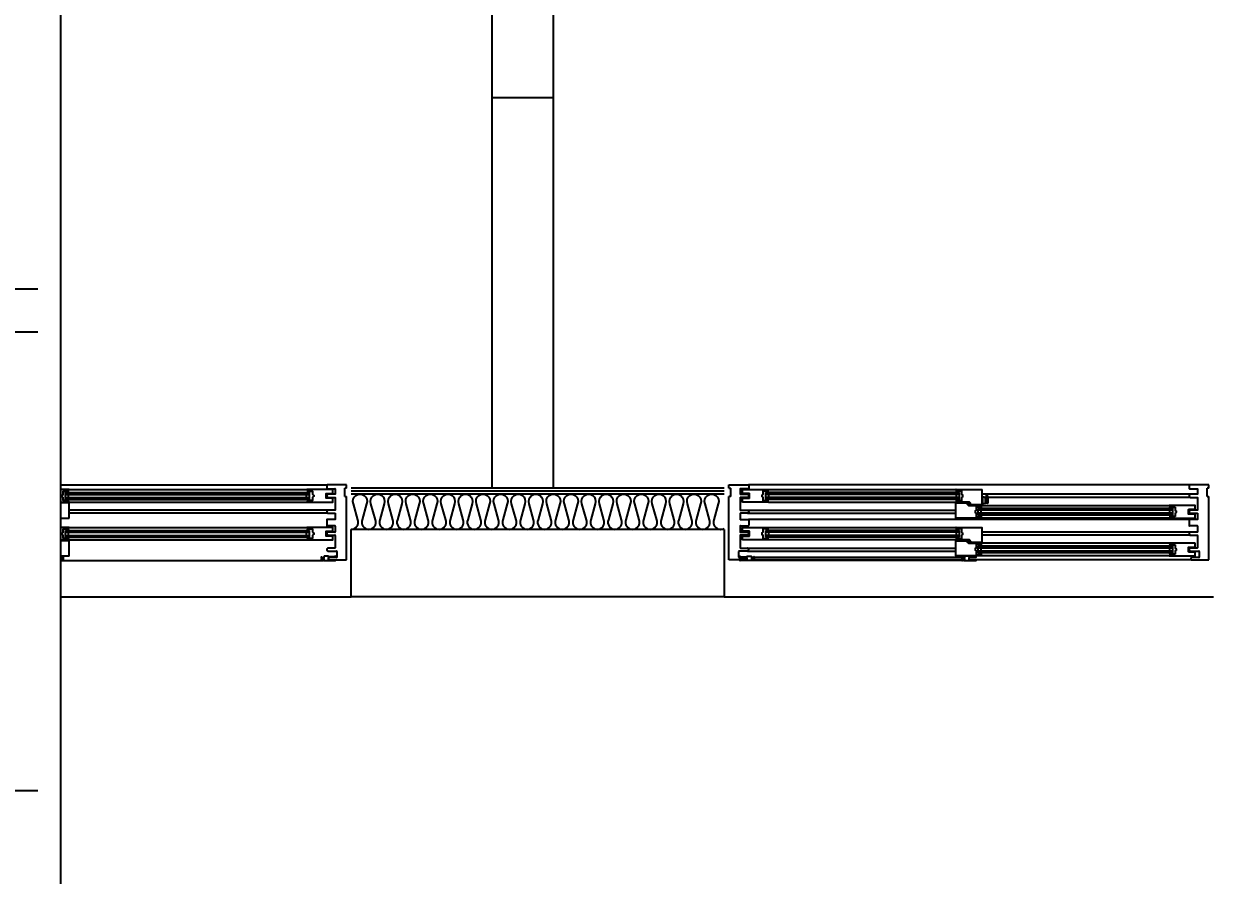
# Model space of a CAD drawing. Header units: millimetres. Extents: x -33000 to 294000, y 0 to 42408.
# Drawn here: x 173485 to 177369, y 9539 to 12322 of the extents above; entities that cross this region are included whole.
import ezdxf

# ---------------------------------------------------------------- set-up
doc = ezdxf.new("R2010")
doc.units = ezdxf.units.MM
doc.header["$LTSCALE"] = 50
doc.layers.add('arch', color=8, linetype='Continuous')
doc.layers.add('DIM', color=7, linetype='Continuous')
doc.styles.add('ANU-TEXT 0', font='malgun.ttf', dxfattribs={"width": 0.8})
doc.dimstyles.new('UDIM-외부', dxfattribs={"dimscale": 50, "dimtxt": 3, "dimasz": 1.33, "dimexe": 1.5, "dimexo": 1.5, "dimgap": 1, "dimtad": 1, "dimdec": 0, "dimzin": 0, "dimdsep": 46, "dimlunit": 6, "dimtxsty": 'ANU-TEXT 0', "dimblk": 'DOT', "dimcen": 0.09, "dimdle": 1.5, "dimclrd": 256, "dimclre": 256, "dimclrt": 3, "dimadec": 0, "dimazin": 0, "dimtfac": 1, "dimtdec": 0, "dimtix": 1, "dimtmove": 2, "dimatfit": 3, "dimfxl": 1.5, "dimtolj": 1, "dimtzin": 0, "dimlwd": -1, "dimarcsym": 0})

# ---------------------------------------------------------------- blocks, each defined once
blk = doc.blocks.new('_Dot')
at = {"color": 0, "linetype": 'ByBlock', "lineweight": -2}
blk.add_line((-0.5, 0), (-1, 0), dxfattribs=at)
at = {"color": 0, "linetype": 'ByBlock', "const_width": 0.5}
blk.add_lwpolyline([(-0.25, 0, 1), (0.25, 0, 1)], format="xyb", close=True, dxfattribs=at)
blk = doc.blocks.new('*D71')
at = {"lineweight": -2, "transparency": 16777216}
for p, q in [((-4675, 1500), (-5875, 1500)), ((-4675, 0), (-5875, 0))]:
    blk.add_line(p, q, dxfattribs=at)
at = {"transparency": 16777216}
blk.add_line((-5800, 66.5), (-5800, 1433.5), dxfattribs=at)
at = {"layer": 'Defpoints', "color": 0, "transparency": 16777216}
for p in [(-5800, 1500), (-4600, 1500), (-4600, 0)]:
    blk.add_point(p, dxfattribs=at)
at = {"transparency": 16777216, "xscale": 66.5, "yscale": 66.5, "zscale": 66.5}
for p, rotation in [((-5800, 1500), 90), ((-5800, 0), 270)]:
    blk.add_blockref('_Dot', p, dxfattribs=dict(at, rotation=rotation))
at = {"transparency": 16777216, "insert": (-5940.5, 750), "char_height": 150, "attachment_point": 5, "rotation": 90, "style": 'ANU-TEXT 0'}
blk.add_mtext('\\A1;1,500', dxfattribs=at)
blk = doc.blocks.new('*D72')
at = {"transparency": 16777216}
for p, q in [((-5400, 1706.5), (-5400, 1773)), ((-5400, 1500), (-5400, 1640)), ((-5400, 1433.5), (-5400, 1367))]:
    blk.add_line(p, q, dxfattribs=at)
at = {"lineweight": -2, "transparency": 16777216}
for p, q in [((-4675, 1640), (-5475, 1640)), ((-4675, 1500), (-5475, 1500))]:
    blk.add_line(p, q, dxfattribs=at)
at = {"layer": 'Defpoints', "color": 0, "transparency": 16777216}
for p in [(-5400, 1640), (-4600, 1640), (-4600, 1500)]:
    blk.add_point(p, dxfattribs=at)
at = {"transparency": 16777216, "xscale": 66.5, "yscale": 66.5, "zscale": 66.5}
for p, rotation in [((-5400, 1640), 270), ((-5400, 1500), 90)]:
    blk.add_blockref('_Dot', p, dxfattribs=dict(at, rotation=rotation))
at = {"transparency": 16777216, "insert": (-5527.9, 1570), "char_height": 150, "attachment_point": 5, "rotation": 90, "style": 'ANU-TEXT 0'}
blk.add_mtext('\\A1;140', dxfattribs=at)
blk = doc.blocks.new('*D73')
at = {"lineweight": -2, "transparency": 16777216}
for p, q in [((-4675, 4040), (-5475, 4040)), ((-4675, 1640), (-5475, 1640))]:
    blk.add_line(p, q, dxfattribs=at)
at = {"transparency": 16777216}
blk.add_line((-5400, 1706.5), (-5400, 3973.5), dxfattribs=at)
at = {"layer": 'Defpoints', "color": 0, "transparency": 16777216}
for p in [(-5400, 4040), (-4600, 4040), (-4600, 1640)]:
    blk.add_point(p, dxfattribs=at)
at = {"transparency": 16777216, "xscale": 66.5, "yscale": 66.5, "zscale": 66.5}
for p, rotation in [((-5400, 4040), 90), ((-5400, 1640), 270)]:
    blk.add_blockref('_Dot', p, dxfattribs=dict(at, rotation=rotation))
at = {"transparency": 16777216, "insert": (-5540.1, 2840), "char_height": 150, "attachment_point": 5, "rotation": 90, "style": 'ANU-TEXT 0'}
blk.add_mtext('\\A1;2,400', dxfattribs=at)
blk = doc.blocks.new('*D80')
at = {"lineweight": -2, "transparency": 16777216}
for p, q in [((-4675, 4120), (-5875, 4120)), ((-4675, 1500), (-5875, 1500))]:
    blk.add_line(p, q, dxfattribs=at)
at = {"transparency": 16777216}
blk.add_line((-5800, 4053.5), (-5800, 1566.5), dxfattribs=at)
at = {"layer": 'Defpoints', "color": 0, "transparency": 16777216}
for p in [(-4600, 4120), (-5800, 1500), (-4600, 1500)]:
    blk.add_point(p, dxfattribs=at)
at = {"transparency": 16777216, "xscale": 66.5, "yscale": 66.5, "zscale": 66.5}
for p, rotation in [((-5800, 4120), 90), ((-5800, 1500), 270)]:
    blk.add_blockref('_Dot', p, dxfattribs=dict(at, rotation=rotation))
at = {"transparency": 16777216, "insert": (-5940.1, 2810), "char_height": 150, "attachment_point": 5, "rotation": 90, "style": 'ANU-TEXT 0'}
blk.add_mtext('\\A1;2,620', dxfattribs=at)
blk = doc.blocks.new('*D81')
at = {"lineweight": -2, "transparency": 16777216}
for p, q in [((-4675, 7565), (-6275, 7565)), ((-4675, 0), (-6275, 0))]:
    blk.add_line(p, q, dxfattribs=at)
at = {"transparency": 16777216}
blk.add_line((-6200, 7498.5), (-6200, 66.5), dxfattribs=at)
at = {"layer": 'Defpoints', "color": 0, "transparency": 16777216}
for p in [(-4600, 7565), (-6200, 0), (-4600, 0)]:
    blk.add_point(p, dxfattribs=at)
at = {"transparency": 16777216, "xscale": 66.5, "yscale": 66.5, "zscale": 66.5}
for p, rotation in [((-6200, 7565), 90), ((-6200, 0), 270)]:
    blk.add_blockref('_Dot', p, dxfattribs=dict(at, rotation=rotation))
at = {"transparency": 16777216, "insert": (-6340.1, 3782.5), "char_height": 150, "attachment_point": 5, "rotation": 90, "style": 'ANU-TEXT 0'}
blk.add_mtext('\\A1;7,565', dxfattribs=at)
blk = doc.blocks.new('A$Cab022b7e')
for base, p1, p2, picture, middle in [((-6200, 0), (-4600, 7565), (-4600, 0), '*D81', (-6340.1, 3782.5)), ((-5800, 1500), (-4600, 4120), (-4600, 1500), '*D80', (-5940.1, 2810)), ((-5400, 4040), (-4600, 1640), (-4600, 4040), '*D73', (-5540.1, 2840)), ((-5400, 1640), (-4600, 1500), (-4600, 1640), '*D72', (-5527.9, 1570)), ((-5800, 1500), (-4600, 0), (-4600, 1500), '*D71', (-5940.5, 750))]:
    dim = blk.add_linear_dim(base=base, p1=p1, p2=p2, angle=90, dimstyle='UDIM-외부', override={"dimclrd": 256, "dimclre": 256, "dimclrt": 256})
    dim.commit()
    dim.dimension.update_dxf_attribs({"geometry": picture, "text_midpoint": middle})

msp = doc.modelspace()

# ---------------------------------------------------------------- linework, layer by layer
at = {"layer": 'arch'}
for p, q in [((175016.2, 14319.6), (175016.2, 12079.6)), ((175216.2, 14319.6), (175216.2, 12079.6)), ((175216.2, 12079.6), (175016.2, 12079.6)), ((175016.2, 12079.6), (175016.2, 10804.6)), ((175216.2, 12079.6), (175216.2, 10804.6)), ((173606.2, 10814.6), (174477.2, 10814.6)), ((173633.2, 10799.6), (173606.2, 10799.6)), ((173631.7, 10792.1), (173631.7, 10798.6)), ((173631.7, 10798.6), (173633.2, 10798.6)), ((173633.2, 10799.6), (174412.2, 10799.6)), ((174476.2, 10813.6), (174476.2, 10803.6)), ((174541.2, 10814.6), (174477.2, 10814.6)), ((174477.2, 10802.6), (174503.2, 10802.6)), ((174496.2, 10787.6), (174496.2, 10799.1)), ((174541.2, 10804.6), (174535.2, 10804.6)), ((174535.2, 10776.6), (174535.2, 10804.6)), ((174541.2, 10804.6), (174541.2, 10814.6)), ((175776.2, 10804.6), (174556.2, 10804.6)), ((175791.2, 10814.6), (175855.2, 10814.6)), ((175791.2, 10804.6), (175791.2, 10814.6)), ((175791.2, 10804.6), (175797.2, 10804.6)), ((175797.2, 10776.6), (175797.2, 10804.6)), ((175855.2, 10802.6), (175829.2, 10802.6)), ((175836.2, 10787.6), (175836.2, 10799.1)), ((177297.2, 10814.6), (175855.2, 10814.6)), ((175856.2, 10813.6), (175856.2, 10803.6)), ((175920.7, 10799.6), (176534.2, 10799.6)), ((176534.2, 10799.6), (176618.2, 10799.6)), ((176535.7, 10798.6), (176534.2, 10798.6)), ((176535.7, 10792.1), (176535.7, 10798.6)), ((176618.7, 10799.1), (176618.7, 10750.6)), ((177296.2, 10813.6), (177296.2, 10803.6)), ((177361.2, 10814.6), (177297.2, 10814.6)), ((177297.2, 10802.6), (177323.2, 10802.6)), ((177361.2, 10804.6), (177355.2, 10804.6)), ((177355.2, 10776.6), (177355.2, 10804.6)), ((177361.2, 10804.6), (177361.2, 10814.6)), ((173606.2, 10758.6), (173633.2, 10758.6)), ((173611.2, 10776.4), (173611.2, 10780.8)), ((173611.5, 10781.2), (173614.5, 10783)), ((173614.5, 10774.2), (173611.5, 10776)), ((173614.7, 10783.4), (173614.7, 10794.1)), ((173614.7, 10764.1), (173614.7, 10773.8)), ((173615.2, 10794.6), (173630.2, 10794.6)), ((173630.2, 10763.6), (173615.2, 10763.6)), ((173621.7, 10767.6), (173621.7, 10789.6)), ((173621.7, 10789.6), (174420, 10789.6)), ((173621.7, 10783.6), (174420, 10783.6)), ((173621.7, 10773.6), (174420, 10773.6)), ((173621.7, 10767.6), (174420, 10767.6)), ((173629.7, 10793.1), (173626.7, 10793.1)), ((173626.7, 10793.1), (173626.7, 10791.6)), ((173626.7, 10791.6), (173631.2, 10791.6)), ((173631.2, 10766.6), (173626.7, 10766.6)), ((173626.7, 10766.6), (173626.7, 10765.1)), ((173626.7, 10765.1), (173629.7, 10765.1)), ((173630.2, 10794.6), (173630.2, 10793.6)), ((173630.2, 10764.6), (173630.2, 10763.6)), ((173631.7, 10792.2), (173634.3, 10789.6)), ((173631.7, 10773.6), (173631.7, 10783.6)), ((173631.7, 10765), (173634.3, 10767.6)), ((173631.7, 10759.6), (173631.7, 10766.1)), ((173633.2, 10759.6), (173631.7, 10759.6)), ((173633.2, 10758.6), (174412.2, 10758.6)), ((174410, 10773.6), (174410, 10783.6)), ((174413.2, 10792.2), (174410.7, 10789.6)), ((174413.2, 10765), (174410.7, 10767.6)), ((174420, 10767.6), (174420, 10789.6)), ((174535.2, 10776.6), (174541.2, 10776.6)), ((174541.2, 10569.6), (174541.2, 10776.6)), ((175776.2, 10794.6), (174556.2, 10794.6)), ((175776.2, 10784.6), (174556.2, 10784.6)), ((175791.2, 10569.6), (175791.2, 10776.6)), ((175797.2, 10776.6), (175791.2, 10776.6)), ((175912.5, 10767.6), (175912.5, 10789.6)), ((176545.7, 10789.6), (175912.5, 10789.6)), ((176545.7, 10783.6), (175912.5, 10783.6)), ((176545.7, 10773.6), (175912.5, 10773.6)), ((176545.7, 10767.6), (175912.5, 10767.6)), ((175919.2, 10792.2), (175921.8, 10789.6)), ((175919.2, 10765), (175921.8, 10767.6)), ((175920.7, 10758.6), (176534.2, 10758.6)), ((175922.5, 10773.6), (175922.5, 10783.6)), ((176535.7, 10792.2), (176533.2, 10789.6)), ((176535.7, 10765), (176533.2, 10767.6)), ((176534.2, 10759.6), (176535.7, 10759.6)), ((176577.8, 10758.6), (176534.2, 10758.6)), ((176535.7, 10773.6), (176535.7, 10783.6)), ((176535.7, 10759.6), (176535.7, 10766.1)), ((176540.7, 10791.6), (176536.2, 10791.6)), ((176536.2, 10766.6), (176540.7, 10766.6)), ((176552.2, 10794.6), (176537.2, 10794.6)), ((176537.2, 10794.6), (176537.2, 10793.6)), ((176537.2, 10764.6), (176537.2, 10763.6)), ((176537.2, 10763.6), (176552.2, 10763.6)), ((176537.7, 10793.1), (176540.7, 10793.1)), ((176540.7, 10765.1), (176537.7, 10765.1)), ((176540.7, 10793.1), (176540.7, 10791.6)), ((176540.7, 10766.6), (176540.7, 10765.1)), ((176545.7, 10767.6), (176545.7, 10789.6)), ((176552.7, 10783.4), (176552.7, 10794.1)), ((176552.7, 10764.1), (176552.7, 10773.8)), ((176556, 10781.2), (176553, 10783)), ((176553, 10774.2), (176556, 10776)), ((176556.2, 10776.4), (176556.2, 10780.8)), ((176582.2, 10754.6), (176577.8, 10758.6)), ((177299.7, 10784.1), (176618.7, 10784.1)), ((176629.6, 10774.1), (176630.9, 10774.1)), ((176630.9, 10777), (176630.9, 10756.9)), ((176630.9, 10756.9), (176630.9, 10754.6)), ((176630.9, 10756.9), (176633.2, 10756.9)), ((176637.2, 10778), (176631.9, 10778)), ((176635.1, 10758.4), (176638, 10776.8)), ((176638.2, 10777), (176638.2, 10755.9)), ((177299.7, 10774.1), (176638.2, 10774.1)), ((177355.2, 10776.6), (177361.2, 10776.6)), ((177361.2, 10569.6), (177361.2, 10776.6)), ((174479.7, 10732.1), (173633.7, 10732.1)), ((174479.7, 10722.1), (173633.7, 10722.1)), ((175852.7, 10732.1), (176533.7, 10732.1)), ((175852.7, 10722.1), (176533.7, 10722.1)), ((176573.2, 10751.6), (176573.2, 10751.7)), ((176573.7, 10752.2), (176582.2, 10753.1)), ((176582.2, 10750.1), (176573.7, 10751.1)), ((176582.2, 10753.1), (176582.2, 10754.6)), ((176618.2, 10750.1), (176582.2, 10750.1)), ((176606.7, 10716.1), (176606.7, 10738.1)), ((177243.2, 10738.1), (176606.7, 10738.1)), ((177243.2, 10732.1), (176606.7, 10732.1)), ((177243.2, 10722.1), (176606.7, 10722.1)), ((176616.7, 10740.7), (176619.3, 10738.1)), ((176616.7, 10722.1), (176616.7, 10732.1)), ((176618.2, 10747.6), (177231.7, 10747.6)), ((176637.2, 10754.9), (176629.6, 10754.6)), ((177233.2, 10740.7), (177230.7, 10738.1)), ((177233.2, 10722.1), (177233.2, 10732.1)), ((177243.2, 10716.1), (177243.2, 10738.1)), ((177316.2, 10735.6), (177316.2, 10747.1)), ((174503.2, 10681.1), (174477.2, 10681.1)), ((174504.2, 10680.1), (174504.2, 10661.6)), ((175828.2, 10680.1), (175828.2, 10661.6)), ((175829.2, 10681.1), (175855.2, 10681.1)), ((177297.2, 10701.6), (175855.2, 10701.6)), ((177243.2, 10716.1), (176606.7, 10716.1)), ((176616.7, 10713.5), (176619.3, 10716.1)), ((177231.7, 10706.6), (176618.2, 10706.6)), ((177233.2, 10713.5), (177230.7, 10716.1)), ((177323.2, 10681.1), (177297.2, 10681.1)), ((177324.2, 10680.1), (177324.2, 10661.6)), ((173633.2, 10676.1), (173606.2, 10676.1)), ((173611.2, 10652.9), (173611.2, 10657.3)), ((173611.5, 10657.7), (173614.5, 10659.5)), ((173614.5, 10650.7), (173611.5, 10652.5)), ((173614.7, 10659.9), (173614.7, 10670.6)), ((173614.7, 10640.6), (173614.7, 10650.3)), ((173615.2, 10671.1), (173630.2, 10671.1)), ((173630.2, 10640.1), (173615.2, 10640.1)), ((173621.7, 10644.1), (173621.7, 10666.1)), ((173621.7, 10666.1), (174420, 10666.1)), ((173621.7, 10660.1), (174420, 10660.1)), ((173621.7, 10650.1), (174420, 10650.1)), ((173621.7, 10644.1), (174420, 10644.1)), ((173629.7, 10669.6), (173626.7, 10669.6)), ((173626.7, 10669.6), (173626.7, 10668.1)), ((173626.7, 10668.1), (173631.2, 10668.1)), ((173631.2, 10643.1), (173626.7, 10643.1)), ((173626.7, 10643.1), (173626.7, 10641.6)), ((173626.7, 10641.6), (173629.7, 10641.6)), ((173630.2, 10671.1), (173630.2, 10670.1)), ((173630.2, 10641.1), (173630.2, 10640.1)), ((173631.7, 10668.6), (173631.7, 10675.1)), ((173631.7, 10675.1), (173633.2, 10675.1)), ((173631.7, 10668.7), (173634.3, 10666.1)), ((173631.7, 10650.1), (173631.7, 10660.1)), ((173631.7, 10641.5), (173634.3, 10644.1)), ((173631.7, 10636.1), (173631.7, 10642.6)), ((173633.2, 10676.1), (174412.2, 10676.1)), ((174410, 10650.1), (174410, 10660.1)), ((174413.2, 10668.7), (174410.7, 10666.1)), ((174413.2, 10641.5), (174410.7, 10644.1)), ((174420, 10644.1), (174420, 10666.1)), ((174479.2, 10660.1), (174479.2, 10659.5)), ((174479.2, 10651.7), (174479.2, 10651.1)), ((174503.2, 10660.6), (174479.7, 10660.6)), ((174479.7, 10650.6), (174503.2, 10650.6)), ((174504.2, 10649.6), (174504.2, 10609.6)), ((175776.2, 10669.6), (174556.2, 10669.6)), ((174556.2, 10449.6), (174556.2, 10669.6)), ((175776.2, 10669.6), (175776.2, 10449.6)), ((175828.2, 10649.6), (175828.2, 10609.6)), ((175829.2, 10660.6), (175852.7, 10660.6)), ((175852.7, 10650.6), (175829.2, 10650.6)), ((175853.2, 10660.1), (175853.2, 10659.5)), ((175853.2, 10651.7), (175853.2, 10651.1)), ((175912.5, 10644.1), (175912.5, 10666.1)), ((176545.7, 10666.1), (175912.5, 10666.1)), ((176545.7, 10660.1), (175912.5, 10660.1)), ((176545.7, 10650.1), (175912.5, 10650.1)), ((176545.7, 10644.1), (175912.5, 10644.1)), ((175919.2, 10668.7), (175921.8, 10666.1)), ((175919.2, 10641.5), (175921.8, 10644.1)), ((175920.7, 10676.1), (176534.2, 10676.1)), ((175922.5, 10650.1), (175922.5, 10660.1)), ((176535.7, 10668.7), (176533.2, 10666.1)), ((176535.7, 10641.5), (176533.2, 10644.1)), ((176534.2, 10676.1), (176618.2, 10676.1)), ((176535.7, 10675.1), (176534.2, 10675.1)), ((176535.7, 10668.6), (176535.7, 10675.1)), ((176535.7, 10650.1), (176535.7, 10660.1)), ((176535.7, 10636.1), (176535.7, 10642.6)), ((176540.7, 10668.1), (176536.2, 10668.1)), ((176536.2, 10643.1), (176540.7, 10643.1)), ((176552.2, 10671.1), (176537.2, 10671.1)), ((176537.2, 10671.1), (176537.2, 10670.1)), ((176537.2, 10641.1), (176537.2, 10640.1)), ((176537.2, 10640.1), (176552.2, 10640.1)), ((176537.7, 10669.6), (176540.7, 10669.6)), ((176540.7, 10641.6), (176537.7, 10641.6)), ((176540.7, 10669.6), (176540.7, 10668.1)), ((176540.7, 10643.1), (176540.7, 10641.6)), ((176545.7, 10644.1), (176545.7, 10666.1)), ((176552.7, 10659.9), (176552.7, 10670.6)), ((176552.7, 10640.6), (176552.7, 10650.3)), ((176556, 10657.7), (176553, 10659.5)), ((176553, 10650.7), (176556, 10652.5)), ((176556.2, 10652.9), (176556.2, 10657.3)), ((176618.7, 10675.6), (176618.7, 10627.1)), ((177299.7, 10660.6), (176618.7, 10660.6)), ((177299.7, 10650.6), (176618.7, 10650.6)), ((177299.2, 10660.1), (177299.2, 10659.5)), ((177299.2, 10651.7), (177299.2, 10651.1)), ((177323.2, 10660.6), (177299.7, 10660.6)), ((177299.7, 10650.6), (177323.2, 10650.6)), ((177324.2, 10649.6), (177324.2, 10609.6)), ((173606.2, 10635.1), (173633.2, 10635.1)), ((173633.2, 10636.1), (173631.7, 10636.1)), ((173633.2, 10635.1), (174412.2, 10635.1)), ((174479.2, 10608.1), (174479.2, 10607.5)), ((174503.2, 10608.6), (174479.7, 10608.6)), ((175829.2, 10608.6), (175852.7, 10608.6)), ((175852.7, 10608.6), (176533.7, 10608.6)), ((175853.2, 10608.1), (175853.2, 10607.5)), ((176534.2, 10635.1), (175920.7, 10635.1)), ((176534.2, 10636.1), (176535.7, 10636.1)), ((176577.8, 10635.1), (176534.2, 10635.1)), ((176573.2, 10628.1), (176573.2, 10628.2)), ((176573.7, 10628.7), (176582.2, 10629.6)), ((176582.2, 10626.6), (176573.7, 10627.6)), ((176582.2, 10631.1), (176577.8, 10635.1)), ((176582.2, 10629.6), (176582.2, 10631.1)), ((176618.2, 10626.6), (176582.2, 10626.6)), ((176606.7, 10592.6), (176606.7, 10614.6)), ((177243.2, 10614.6), (176606.7, 10614.6)), ((177243.2, 10608.6), (176606.7, 10608.6)), ((176616.7, 10617.2), (176619.3, 10614.6)), ((176616.7, 10598.6), (176616.7, 10608.6)), ((177231.7, 10624.1), (176618.2, 10624.1)), ((177233.2, 10617.2), (177230.7, 10614.6)), ((177233.2, 10598.6), (177233.2, 10608.6)), ((177243.2, 10592.6), (177243.2, 10614.6)), ((177299.2, 10608.1), (177299.2, 10607.5)), ((177323.2, 10608.6), (177299.7, 10608.6)), ((173606.2, 10577.6), (173613.3, 10577.6)), ((173606.2, 10568.6), (173606.8, 10568.6)), ((173606.8, 10567.6), (173606.2, 10567.6)), ((173606.3, 10574.6), (173612.8, 10574.6)), ((173612.8, 10573.6), (173606.3, 10573.6)), ((173607, 10567.6), (174463.2, 10567.6)), ((173612.8, 10568.6), (173613.3, 10568.6)), ((173613.3, 10567.6), (173612.8, 10567.6)), ((173613.3, 10575.1), (173613.3, 10579.1)), ((173613.3, 10568.6), (173613.3, 10573.1)), ((173614.3, 10579.1), (173614.3, 10568.6)), ((174458.7, 10579.1), (174458.7, 10568.6)), ((174459.7, 10575.1), (174459.7, 10579.1)), ((174459.7, 10577.6), (174467.2, 10577.6)), ((174459.7, 10568.6), (174459.7, 10573.1)), ((174460.2, 10568.6), (174459.7, 10568.6)), ((174459.7, 10567.6), (174460.2, 10567.6)), ((174466.7, 10574.6), (174460.2, 10574.6)), ((174460.2, 10573.6), (174466.7, 10573.6)), ((174467.2, 10568.6), (174466.2, 10568.6)), ((174466.2, 10567.6), (174504.7, 10567.6)), ((174467.2, 10580.6), (174467.2, 10575.1)), ((174467.2, 10573.1), (174467.2, 10568.6)), ((174481.7, 10581.6), (174468.2, 10581.6)), ((174479.2, 10599.7), (174479.2, 10599.1)), ((174479.7, 10598.6), (174508.2, 10598.6)), ((174482.2, 10580.1), (174482.2, 10581.1)), ((174482.2, 10569.1), (174482.2, 10578.1)), ((174482.2, 10576.6), (174482.2, 10570.6)), ((174504.2, 10579.6), (174482.7, 10579.6)), ((174482.7, 10578.6), (174504.7, 10578.6)), ((174504.7, 10568.6), (174482.7, 10568.6)), ((174508.2, 10577.6), (174483.2, 10577.6)), ((174483.2, 10569.6), (174541.2, 10569.6)), ((174504.7, 10581.6), (174502.7, 10581.6)), ((174502.7, 10581.6), (174502.7, 10580.8)), ((174502.7, 10580.8), (174504.2, 10580.8)), ((174504.2, 10580.8), (174504.2, 10579.6)), ((174505.2, 10579.1), (174505.2, 10581.1)), ((174509.2, 10597.6), (174509.2, 10578.6)), ((175849.2, 10569.6), (175791.2, 10569.6)), ((175823.2, 10597.6), (175823.2, 10578.6)), ((175852.7, 10598.6), (175824.2, 10598.6)), ((175824.2, 10577.6), (175849.2, 10577.6)), ((175827.2, 10579.1), (175827.2, 10581.1)), ((175827.7, 10581.6), (175829.7, 10581.6)), ((175849.7, 10578.6), (175827.7, 10578.6)), ((175827.7, 10568.6), (175849.7, 10568.6)), ((175866.2, 10567.6), (175827.7, 10567.6)), ((175829.7, 10580.8), (175828.2, 10580.8)), ((175828.2, 10580.8), (175828.2, 10579.6)), ((175828.2, 10579.6), (175849.7, 10579.6)), ((175829.7, 10581.6), (175829.7, 10580.8)), ((175850.2, 10580.1), (175850.2, 10581.1)), ((175850.2, 10569.1), (175850.2, 10578.1)), ((175850.2, 10576.6), (175850.2, 10570.6)), ((175850.7, 10581.6), (175864.2, 10581.6)), ((175852.7, 10598.6), (176533.7, 10598.6)), ((175853.2, 10599.7), (175853.2, 10599.1)), ((175865.2, 10580.6), (175865.2, 10575.1)), ((175872.7, 10577.6), (175865.2, 10577.6)), ((175865.2, 10573.1), (175865.2, 10568.6)), ((175865.2, 10568.6), (175866.2, 10568.6)), ((175865.7, 10574.6), (175872.2, 10574.6)), ((175872.2, 10573.6), (175865.7, 10573.6)), ((176557.7, 10567.6), (175869.2, 10567.6)), ((175872.2, 10568.6), (175872.7, 10568.6)), ((175872.7, 10567.6), (175872.2, 10567.6)), ((175872.7, 10575.1), (175872.7, 10579.1)), ((175872.7, 10568.6), (175872.7, 10573.1)), ((175873.7, 10579.1), (175873.7, 10568.6)), ((176553.1, 10577.6), (175873.7, 10577.6)), ((176553.1, 10569.6), (175873.7, 10569.6)), ((176553.1, 10579.1), (176553.1, 10568.6)), ((176554.1, 10575.1), (176554.1, 10579.1)), ((176561.6, 10577.6), (176554.1, 10577.6)), ((176554.1, 10568.6), (176554.1, 10573.1)), ((176554.6, 10568.6), (176554.1, 10568.6)), ((176554.1, 10567.6), (176554.6, 10567.6)), ((176561.1, 10574.6), (176554.6, 10574.6)), ((176554.6, 10573.6), (176561.1, 10573.6)), ((176561.6, 10568.6), (176560.6, 10568.6)), ((176560.6, 10567.6), (176599.1, 10567.6)), ((176561.6, 10580.6), (176561.6, 10575.1)), ((176561.6, 10573.1), (176561.6, 10568.6)), ((176576.1, 10581.6), (176562.6, 10581.6)), ((176576.6, 10580.1), (176576.6, 10581.1)), ((176576.6, 10569.1), (176576.6, 10578.1)), ((177303.2, 10569.6), (176576.6, 10569.6)), ((176598.6, 10579.6), (176577.1, 10579.6)), ((176577.1, 10578.6), (176599.1, 10578.6)), ((176599.1, 10568.6), (176577.1, 10568.6)), ((176599.1, 10581.6), (176597.1, 10581.6)), ((176597.1, 10581.6), (176597.1, 10580.8)), ((176597.1, 10580.8), (176598.6, 10580.8)), ((176598.6, 10580.8), (176598.6, 10579.6)), ((176599.6, 10579.1), (176599.6, 10581.1)), ((177243.2, 10598.6), (176606.7, 10598.6)), ((177243.2, 10592.6), (176606.7, 10592.6)), ((176616.7, 10590), (176619.3, 10592.6)), ((177231.7, 10583.1), (176618.2, 10583.1)), ((177233.2, 10590), (177230.7, 10592.6)), ((177299.2, 10599.7), (177299.2, 10599.1)), ((177299.7, 10598.6), (177328.2, 10598.6)), ((177302.2, 10576.6), (177302.2, 10570.6)), ((177328.2, 10577.6), (177303.2, 10577.6)), ((177303.2, 10569.6), (177361.2, 10569.6)), ((177329.2, 10597.6), (177329.2, 10578.6)), ((173606.2, 10449.6), (174556.2, 10449.6)), ((175776.2, 10449.6), (174556.2, 10449.6))]:
    msp.add_line(p, q, dxfattribs=at)
msp.add_lwpolyline([(173606.2, 8449.6), (202131.2, 8449.6), (202131.2, 26109.6), (173606.2, 26109.6)], close=True, dxfattribs=at)
for points in [[(174411.7, 10799.6, 0.414214), (174411.2, 10799.1, 0.414214), (174411.7, 10798.6), (174413.2, 10798.6)], [(174413.2, 10798.6), (174413.2, 10792.1, 0.414214), (174413.7, 10791.6), (174418.2, 10791.6), (174418.2, 10793.1), (174415.2, 10793.1, -0.414214), (174414.7, 10793.6), (174414.7, 10794.6), (174429.7, 10794.6, -0.414214), (174430.2, 10794.1), (174430.2, 10783.9, 0.269143), (174430.5, 10783.5), (174433.5, 10781.7, -0.269143), (174433.7, 10781.3), (174433.7, 10776.9, -0.269143), (174433.5, 10776.5), (174430.5, 10774.7, 0.269143), (174430.2, 10774.3), (174430.2, 10764.1, -0.414214), (174429.7, 10763.6), (174414.7, 10763.6), (174414.7, 10764.6, -0.414214), (174415.2, 10765.1), (174418.2, 10765.1), (174418.2, 10766.6), (174413.7, 10766.6, 0.414214), (174413.2, 10766.1), (174413.2, 10759.6)], [(174496.2, 10798.6), (174496.2, 10799.1, 0.414214), (174495.7, 10799.6)], [(174504.2, 10801.6), (174504.2, 10785.1, -0.414214), (174503.2, 10784.1)], [(175828.2, 10801.6), (175828.2, 10785.1, 0.414214), (175829.2, 10784.1)], [(175836.2, 10798.6), (175836.2, 10799.1, -0.414214), (175836.7, 10799.6)], [(175919.2, 10798.6), (175919.2, 10792.1, -0.414214), (175918.7, 10791.6), (175914.2, 10791.6), (175914.2, 10793.1), (175917.2, 10793.1, 0.414214), (175917.7, 10793.6), (175917.7, 10794.6), (175902.7, 10794.6, 0.414214), (175902.2, 10794.1), (175902.2, 10783.9, -0.269143), (175902, 10783.5), (175899, 10781.7, 0.269143), (175898.7, 10781.3), (175898.7, 10776.9, 0.269143), (175899, 10776.5), (175902, 10774.7, -0.269143), (175902.2, 10774.3), (175902.2, 10764.1, 0.414214), (175902.7, 10763.6), (175917.7, 10763.6), (175917.7, 10764.6, 0.414214), (175917.2, 10765.1), (175914.2, 10765.1), (175914.2, 10766.6), (175918.7, 10766.6, -0.414214), (175919.2, 10766.1), (175919.2, 10759.6)], [(175920.7, 10799.6, -0.414214), (175921.2, 10799.1, -0.414214), (175920.7, 10798.6), (175919.2, 10798.6)], [(177324.2, 10801.6), (177324.2, 10785.1, -0.414214), (177323.2, 10784.1)], [(174413.2, 10759.6), (174411.7, 10759.6, 1), (174411.7, 10758.6)], [(174495.7, 10771.1), (174474.9, 10771.1, -0.414214), (174473.9, 10772.1), (174473.9, 10786.1, -0.414214), (174474.9, 10787.1), (174495.7, 10787.1)], [(174503.2, 10784.1), (174479.7, 10784.1, 0.414214), (174479.2, 10783.6), (174479.2, 10783, -0.341999), (174478.5, 10782, 0.774597), (174478.5, 10776.2, -0.341999), (174479.2, 10775.2), (174479.2, 10774.6, 0.414214), (174479.7, 10774.1), (174503.2, 10774.1)], [(174495.7, 10787.1, 0.414214), (174496.2, 10787.6)], [(174496.2, 10759.1), (174496.2, 10770.6, 0.414214), (174495.7, 10771.1)], [(174495.7, 10758.6, 0.414214), (174496.2, 10759.1)], [(174503.2, 10774.1, -0.414214), (174504.2, 10773.1), (174504.2, 10733.1)], [(174556.2, 10669.6, 0.524856), (174577.7, 10700.8), (174563.5, 10753.4, -1.449198), (174606.5, 10753.4), (174592.2, 10700.8, 0.524856), (174613.7, 10669.6, 0.524856), (174635.2, 10700.8), (174621, 10753.4, -1.449198), (174664, 10753.4), (174649.7, 10700.8, 0.524856), (174671.2, 10669.6, 0.524856), (174692.7, 10700.8), (174678.5, 10753.4, -1.449198), (174721.5, 10753.4), (174707.2, 10700.8, 0.524856), (174728.7, 10669.6, 0.524856), (174750.2, 10700.8), (174736, 10753.4, -1.449198), (174779, 10753.4), (174764.7, 10700.8, 0.524856), (174786.2, 10669.6, 0.524856), (174807.7, 10700.8), (174793.5, 10753.4, -1.449198), (174836.5, 10753.4), (174822.2, 10700.8, 0.524856), (174843.7, 10669.6, 0.524856), (174865.2, 10700.8), (174851, 10753.4, -1.449198), (174894, 10753.4), (174879.7, 10700.8, 0.524856), (174901.2, 10669.6, 0.524856), (174922.7, 10700.8), (174908.5, 10753.4, -1.449198), (174951.5, 10753.4), (174937.2, 10700.8, 0.524856), (174958.7, 10669.6, 0.524856), (174980.2, 10700.8), (174966, 10753.4, -1.449198), (175009, 10753.4), (174994.7, 10700.8, 0.524856), (175016.2, 10669.6, 0.524856), (175037.7, 10700.8), (175023.5, 10753.4, -1.449198), (175066.5, 10753.4), (175052.2, 10700.8, 0.524856), (175073.7, 10669.6, 0.524856), (175095.2, 10700.8), (175081, 10753.4, -1.449198), (175124, 10753.4), (175109.7, 10700.8, 0.524856), (175131.2, 10669.6, 0.524856), (175152.7, 10700.8), (175138.5, 10753.4, -1.449198), (175181.5, 10753.4), (175167.2, 10700.8, 0.524856), (175188.7, 10669.6, 0.524856), (175210.2, 10700.8), (175196, 10753.4, -1.449198), (175239, 10753.4), (175224.7, 10700.8, 0.524856), (175246.2, 10669.6, 0.524856), (175267.7, 10700.8), (175253.5, 10753.4, -1.449198), (175296.5, 10753.4), (175282.2, 10700.8, 0.524856), (175303.7, 10669.6, 0.524856), (175325.2, 10700.8), (175311, 10753.4, -1.449198), (175354, 10753.4), (175339.7, 10700.8, 0.524856), (175361.2, 10669.6, 0.524856), (175382.7, 10700.8), (175368.5, 10753.4, -1.449198), (175411.5, 10753.4), (175397.2, 10700.8, 0.524856), (175418.7, 10669.6, 0.524856), (175440.2, 10700.8), (175426, 10753.4, -1.449198), (175469, 10753.4), (175454.7, 10700.8, 0.524856), (175476.2, 10669.6, 0.524856), (175497.7, 10700.8), (175483.5, 10753.4, -1.449198), (175526.5, 10753.4), (175512.2, 10700.8, 0.524856), (175533.7, 10669.6, 0.524856), (175555.2, 10700.8), (175541, 10753.4, -1.449198), (175584, 10753.4), (175569.7, 10700.8, 0.524856), (175591.2, 10669.6, 0.524856), (175612.7, 10700.8), (175598.5, 10753.4, -1.449198), (175641.5, 10753.4), (175627.2, 10700.8, 0.524856), (175648.7, 10669.6, 0.524856), (175670.2, 10700.8), (175656, 10753.4, -1.449198), (175699, 10753.4), (175684.7, 10700.8, 0.524856), (175706.2, 10669.6, 0.524856), (175727.7, 10700.8), (175713.5, 10753.4, -1.449198), (175756.5, 10753.4), (175742.2, 10700.8, 0.524856), (175763.7, 10669.6, 0.144617), (175776.2, 10673.3, 0.144617)], [(175829.2, 10774.1, 0.414214), (175828.2, 10773.1), (175828.2, 10733.1)], [(175829.2, 10784.1), (175852.7, 10784.1, -0.414214), (175853.2, 10783.6), (175853.2, 10783, 0.341999), (175854, 10782, -0.774597), (175854, 10776.2, 0.341999), (175853.2, 10775.2), (175853.2, 10774.6, -0.414214), (175852.7, 10774.1), (175829.2, 10774.1)], [(175836.7, 10787.1, -0.414214), (175836.2, 10787.6)], [(175836.2, 10759.1), (175836.2, 10770.6, -0.414214), (175836.7, 10771.1)], [(175836.7, 10758.6, -0.414214), (175836.2, 10759.1)], [(175836.7, 10771.1), (175857.5, 10771.1, 0.414214), (175858.5, 10772.1), (175858.5, 10786.1, 0.414214), (175857.5, 10787.1), (175836.7, 10787.1)], [(175919.2, 10759.6), (175920.7, 10759.6, -1), (175920.7, 10758.6)], [(177323.2, 10784.1), (177299.7, 10784.1, 0.414214), (177299.2, 10783.6), (177299.2, 10783, -0.341999), (177298.5, 10782, 0.774597), (177298.5, 10776.2, -0.341999), (177299.2, 10775.2), (177299.2, 10774.6, 0.414214), (177299.7, 10774.1), (177323.2, 10774.1)], [(177323.2, 10774.1, -0.414214), (177324.2, 10773.1), (177324.2, 10733.1)], [(173606.2, 10706.6), (173633.2, 10706.6, 0.414214), (173633.7, 10707.1), (173633.7, 10755.6, 0.414214), (173633.2, 10756.1), (173606.2, 10756.1)], [(174503.2, 10732.1), (174479.7, 10732.1, 0.414214), (174479.2, 10731.6), (174479.2, 10731, -0.341999), (174478.5, 10730, 0.774597), (174478.5, 10724.2, -0.341999), (174479.2, 10723.2), (174479.2, 10722.6, 0.414214), (174479.7, 10722.1), (174503.2, 10722.1, -0.414214), (174504.2, 10721.1), (174504.2, 10702.6, -0.414214), (174503.2, 10701.6)], [(174504.2, 10733.1, -0.414214), (174503.2, 10732.1)], [(175828.2, 10733.1, 0.414214), (175829.2, 10732.1)], [(175829.2, 10732.1), (175852.7, 10732.1, -0.414214), (175853.2, 10731.6), (175853.2, 10731, 0.341999), (175854, 10730, -0.774597), (175854, 10724.2, 0.341999), (175853.2, 10723.2), (175853.2, 10722.6, -0.414214), (175852.7, 10722.1), (175829.2, 10722.1, 0.414214), (175828.2, 10721.1), (175828.2, 10702.6, 0.414214), (175829.2, 10701.6)], [(176616.7, 10714.1), (176616.7, 10707.6), (176618.2, 10707.6, -1), (176618.2, 10706.6), (176534.2, 10706.6, -0.414214), (176533.7, 10707.1), (176533.7, 10755.6, -0.414214), (176534.2, 10756.1), (176570.2, 10756.1), (176578.8, 10755.2, -0.382193), (176579.2, 10754.7), (176579.2, 10754.6, -0.382131), (176578.8, 10754.1), (176570.2, 10753.1), (176570.2, 10751.6), (176574.7, 10747.6), (176618.2, 10747.6, -0.414214), (176618.7, 10747.1, -0.414214), (176618.2, 10746.6), (176616.7, 10746.6), (176616.7, 10740.1)], [(176616.7, 10740.1, -0.414214), (176616.2, 10739.6), (176611.7, 10739.6), (176611.7, 10741.1), (176614.7, 10741.1, 0.414214), (176615.2, 10741.6), (176615.2, 10742.6), (176600.2, 10742.6, 0.414214), (176599.7, 10742.1), (176599.7, 10732.4, -0.269143), (176599.5, 10732), (176596.5, 10730.2, 0.269143), (176596.2, 10729.8), (176596.2, 10725.4, 0.269143), (176596.5, 10725), (176599.5, 10723.2, -0.269143), (176599.7, 10722.8), (176599.7, 10712.1, 0.414214), (176600.2, 10711.6), (176615.2, 10711.6), (176615.2, 10712.6, 0.414214), (176614.7, 10713.1), (176611.7, 10713.1), (176611.7, 10714.6), (176616.2, 10714.6, -0.414214), (176616.7, 10714.1)], [(177315.7, 10747.6), (177231.7, 10747.6, 0.414214), (177231.2, 10747.1, 0.414214), (177231.7, 10746.6), (177233.2, 10746.6)], [(177233.2, 10746.6), (177233.2, 10740.1, 0.414214), (177233.7, 10739.6), (177238.2, 10739.6), (177238.2, 10741.1), (177235.2, 10741.1, -0.414214), (177234.7, 10741.6), (177234.7, 10742.6), (177249.7, 10742.6, -0.414214), (177250.2, 10742.1), (177250.2, 10731.9, 0.269143), (177250.5, 10731.5), (177253.5, 10729.7, -0.269143), (177253.7, 10729.3), (177253.7, 10724.9, -0.269143), (177253.5, 10724.5), (177250.5, 10722.7, 0.269143), (177250.2, 10722.3), (177250.2, 10712.1, -0.414214), (177249.7, 10711.6), (177234.7, 10711.6), (177234.7, 10712.6, -0.414214), (177235.2, 10713.1), (177238.2, 10713.1), (177238.2, 10714.6), (177233.7, 10714.6, 0.414214), (177233.2, 10714.1)], [(177315.7, 10719.1), (177294.9, 10719.1, -0.414214), (177293.9, 10720.1), (177293.9, 10734.1, -0.414214), (177294.9, 10735.1), (177315.7, 10735.1)], [(177323.2, 10732.1), (177299.7, 10732.1, 0.414214), (177299.2, 10731.6), (177299.2, 10731, -0.341999), (177298.5, 10730, 0.774597), (177298.5, 10724.2, -0.341999), (177299.2, 10723.2), (177299.2, 10722.6, 0.414214), (177299.7, 10722.1), (177323.2, 10722.1, -0.414214), (177324.2, 10721.1), (177324.2, 10702.6, -0.414214), (177323.2, 10701.6)], [(177316.2, 10747.1, 0.414214), (177315.7, 10747.6)], [(177315.7, 10735.1, 0.414214), (177316.2, 10735.6)], [(177316.2, 10707.1), (177316.2, 10718.6, 0.414214), (177315.7, 10719.1)], [(177324.2, 10733.1, -0.414214), (177323.2, 10732.1)], [(174503.2, 10701.6), (174477.2, 10701.6, 0.414214), (174476.2, 10700.6), (174476.2, 10682.1)], [(175829.2, 10701.6), (175855.2, 10701.6, -0.414214), (175856.2, 10700.6), (175856.2, 10682.1)], [(177233.2, 10714.1), (177233.2, 10707.6), (177231.7, 10707.6, 1), (177231.7, 10706.6)], [(177323.2, 10701.6), (177297.2, 10701.6, 0.414214), (177296.2, 10700.6), (177296.2, 10682.1)], [(177315.7, 10706.6, 0.414214), (177316.2, 10707.1)], [(174411.7, 10676.1, 0.414214), (174411.2, 10675.6, 0.414214), (174411.7, 10675.1), (174413.2, 10675.1)], [(174413.2, 10675.1), (174413.2, 10668.6, 0.414214), (174413.7, 10668.1), (174418.2, 10668.1), (174418.2, 10669.6), (174415.2, 10669.6, -0.414214), (174414.7, 10670.1), (174414.7, 10671.1), (174429.7, 10671.1, -0.414214), (174430.2, 10670.6), (174430.2, 10660.4, 0.269143), (174430.5, 10660), (174433.5, 10658.2, -0.269143), (174433.7, 10657.8), (174433.7, 10653.4, -0.269143), (174433.5, 10653), (174430.5, 10651.2, 0.269143), (174430.2, 10650.8), (174430.2, 10640.6, -0.414214), (174429.7, 10640.1), (174414.7, 10640.1), (174414.7, 10641.1, -0.414214), (174415.2, 10641.6), (174418.2, 10641.6), (174418.2, 10643.1), (174413.7, 10643.1, 0.414214), (174413.2, 10642.6), (174413.2, 10636.1)], [(174495.7, 10647.6), (174474.9, 10647.6, -0.414214), (174473.9, 10648.6), (174473.9, 10662.6, -0.414214), (174474.9, 10663.6), (174495.7, 10663.6)], [(174496.2, 10664.1), (174496.2, 10675.6, 0.414214), (174495.7, 10676.1)], [(174495.7, 10663.6, 0.414214), (174496.2, 10664.1)], [(174496.2, 10635.6), (174496.2, 10647.1, 0.414214), (174495.7, 10647.6)], [(175836.2, 10664.1), (175836.2, 10675.6, -0.414214), (175836.7, 10676.1)], [(175836.7, 10663.6, -0.414214), (175836.2, 10664.1)], [(175836.2, 10635.6), (175836.2, 10647.1, -0.414214), (175836.7, 10647.6)], [(175836.7, 10647.6), (175857.5, 10647.6, 0.414214), (175858.5, 10648.6), (175858.5, 10662.6, 0.414214), (175857.5, 10663.6), (175836.7, 10663.6)], [(175919.2, 10675.1), (175919.2, 10668.6, -0.414214), (175918.7, 10668.1), (175914.2, 10668.1), (175914.2, 10669.6), (175917.2, 10669.6, 0.414214), (175917.7, 10670.1), (175917.7, 10671.1), (175902.7, 10671.1, 0.414214), (175902.2, 10670.6), (175902.2, 10660.4, -0.269143), (175902, 10660), (175899, 10658.2, 0.269143), (175898.7, 10657.8), (175898.7, 10653.4, 0.269143), (175899, 10653), (175902, 10651.2, -0.269143), (175902.2, 10650.8), (175902.2, 10640.6, 0.414214), (175902.7, 10640.1), (175917.7, 10640.1), (175917.7, 10641.1, 0.414214), (175917.2, 10641.6), (175914.2, 10641.6), (175914.2, 10643.1), (175918.7, 10643.1, -0.414214), (175919.2, 10642.6), (175919.2, 10636.1)], [(175920.7, 10676.1, -0.414214), (175921.2, 10675.6, -0.414214), (175920.7, 10675.1), (175919.2, 10675.1)], [(173606.2, 10583.1), (173633.2, 10583.1, 0.414214), (173633.7, 10583.6), (173633.7, 10632.1, 0.414214), (173633.2, 10632.6), (173606.2, 10632.6)], [(174413.2, 10636.1), (174411.7, 10636.1, 1), (174411.7, 10635.1)], [(174495.7, 10635.1, 0.414214), (174496.2, 10635.6)], [(175836.7, 10635.1, -0.414214), (175836.2, 10635.6)], [(175919.2, 10636.1), (175920.7, 10636.1, -1), (175920.7, 10635.1)], [(176616.7, 10590.6), (176616.7, 10584.1), (176618.2, 10584.1, -1), (176618.2, 10583.1), (176534.2, 10583.1, -0.414214), (176533.7, 10583.6), (176533.7, 10632.1, -0.414214), (176534.2, 10632.6), (176570.2, 10632.6), (176578.8, 10631.7, -0.382193), (176579.2, 10631.2), (176579.2, 10631.1, -0.382131), (176578.8, 10630.6), (176570.2, 10629.6), (176570.2, 10628.1), (176574.7, 10624.1), (176618.2, 10624.1, -0.414214), (176618.7, 10623.6, -0.414214), (176618.2, 10623.1), (176616.7, 10623.1), (176616.7, 10619.6), (176616.2, 10619.1), (176616.7, 10618.6), (176616.7, 10616.6, -0.414214), (176616.2, 10616.1), (176611.7, 10616.1), (176611.7, 10617.6), (176614.7, 10617.6, 0.414214), (176615.2, 10618.1), (176615.2, 10619.1), (176600.2, 10619.1, 0.414214), (176599.7, 10618.6), (176599.7, 10608.9, -0.269143), (176599.5, 10608.5), (176596.5, 10606.7, 0.269143), (176596.2, 10606.3), (176596.2, 10601.9, 0.269143), (176596.5, 10601.5), (176599.5, 10599.7, -0.269143), (176599.7, 10599.3), (176599.7, 10588.6, 0.414214), (176600.2, 10588.1), (176615.2, 10588.1), (176615.2, 10589.1, 0.414214), (176614.7, 10589.6), (176611.7, 10589.6), (176611.7, 10591.1), (176616.2, 10591.1, -0.414214), (176616.7, 10590.6)], [(177231.7, 10624.1, 0.414214), (177231.2, 10623.6, 0.414214), (177231.7, 10623.1), (177233.2, 10623.1)], [(177233.2, 10623.1), (177233.2, 10616.6, 0.414214), (177233.7, 10616.1), (177238.2, 10616.1), (177238.2, 10617.6), (177235.2, 10617.6, -0.414214), (177234.7, 10618.1), (177234.7, 10619.1), (177249.7, 10619.1, -0.414214), (177250.2, 10618.6), (177250.2, 10608.4, 0.269143), (177250.5, 10608), (177253.5, 10606.2, -0.269143), (177253.7, 10605.8), (177253.7, 10601.4, -0.269143), (177253.5, 10601), (177250.5, 10599.2, 0.269143), (177250.2, 10598.8), (177250.2, 10588.6, -0.414214), (177249.7, 10588.1), (177234.7, 10588.1), (177234.7, 10589.1, -0.414214), (177235.2, 10589.6), (177238.2, 10589.6), (177238.2, 10591.1), (177233.7, 10591.1, 0.414214), (177233.2, 10590.6), (177233.2, 10584.1)], [(177315.7, 10595.6), (177294.9, 10595.6, -0.414214), (177293.9, 10596.6), (177293.9, 10610.6, -0.414214), (177294.9, 10611.6), (177315.7, 10611.6)], [(177316.2, 10623.6, 0.414214), (177315.7, 10624.1)], [(177315.7, 10611.6, 0.414214), (177316.2, 10612.1), (177316.2, 10623.6)], [(177233.2, 10584.1), (177231.7, 10584.1, 1), (177231.7, 10583.1)], [(177316.2, 10583.6), (177316.2, 10595.1, 0.414214), (177315.7, 10595.6)], [(177315.7, 10583.1, 0.414214), (177316.2, 10583.6)]]:
    msp.add_lwpolyline(points, format="xyb", dxfattribs=at)
for points in [[(174495.7, 10799.6), (174411.7, 10799.6)], [(175836.7, 10799.6), (175920.7, 10799.6)], [(174411.7, 10758.6), (174495.7, 10758.6)], [(175920.7, 10758.6), (175836.7, 10758.6)], [(176618.7, 10778.1), (176629.6, 10774.1), (176629.6, 10754.6), (176621.3, 10753.3)], [(176618.7, 10751.1), (176621.3, 10751.1), (176621.3, 10773.8), (176618.7, 10773.8)], [(177231.7, 10706.6), (177315.7, 10706.6)], [(174495.7, 10676.1), (174411.7, 10676.1)], [(175836.7, 10676.1), (175920.7, 10676.1)], [(174411.7, 10635.1), (174495.7, 10635.1)], [(175920.7, 10635.1), (175836.7, 10635.1)], [(177315.7, 10624.1), (177231.7, 10624.1)], [(177231.7, 10583.1), (177315.7, 10583.1)], [(175776.2, 10449.6), (177376.2, 10449.6)]]:
    msp.add_lwpolyline(points, dxfattribs=at)
for centre in [(173609.7, 10570.6), (174463.2, 10570.6), (175869.2, 10570.6), (176557.7, 10570.6)]:
    msp.add_circle(centre, 3, dxfattribs=at)
for centre, radius, start, end in [((173633.2, 10799.1), 0.5, 270, 90), ((174477.2, 10813.6), 1, 90, 180), ((174477.2, 10803.6), 1, 180, 270), ((174503.2, 10801.6), 1, 0, 90), ((175829.2, 10801.6), 1, 90, 180), ((175855.2, 10813.6), 1, 0, 90), ((175855.2, 10803.6), 1, 270, 0), ((176534.2, 10799.1), 0.5, 90, 270), ((176618.2, 10799.1), 0.5, 0, 90), ((177297.2, 10813.6), 1, 90, 180), ((177297.2, 10803.6), 1, 180, 270), ((177323.2, 10801.6), 1, 0, 90), ((173611.7, 10780.8), 0.5, 119.7449, 180), ((173611.7, 10776.4), 0.5, 180, 240.2551), ((173614.2, 10783.4), 0.5, 299.7449, 0), ((173614.2, 10773.8), 0.5, 360, 60.2551), ((173615.2, 10794.1), 0.5, 90, 180), ((173615.2, 10764.1), 0.5, 180, 270), ((173629.7, 10793.6), 0.5, 270, 0), ((173629.7, 10764.6), 0.5, 0, 90), ((173631.2, 10792.1), 0.5, 270, 0), ((173631.2, 10766.1), 0.5, 0, 90), ((173633.2, 10759.1), 0.5, 270, 90), ((176534.2, 10759.1), 0.5, 90, 270), ((176536.2, 10792.1), 0.5, 180, 270), ((176536.2, 10766.1), 0.5, 90, 180), ((176537.7, 10793.6), 0.5, 180, 270), ((176537.7, 10764.6), 0.5, 90, 180), ((176552.2, 10794.1), 0.5, 0, 90), ((176552.2, 10764.1), 0.5, 270, 0), ((176553.2, 10783.4), 0.5, 180, 240.2551), ((176553.2, 10773.8), 0.5, 119.7449, 180), ((176555.7, 10780.8), 0.5, 0, 60.2551), ((176555.7, 10776.4), 0.5, 299.7449, 360), ((176631.9, 10777), 1, 90, 180.0858), ((176633.2, 10758.8), 1.88, 270, 348.8801), ((176637, 10777), 1, 351.0635, 90), ((176637.2, 10777), 1, 0, 90), ((176573.7, 10751.7), 0.5, 96.3464, 180), ((176573.7, 10751.6), 0.5, 180, 263.666), ((176618.2, 10750.6), 0.5, 270, 0), ((176637.2, 10755.9), 1, 272.2775, 0), ((174477.2, 10682.1), 1, 180, 270), ((174503.2, 10680.1), 1, 0, 90), ((175829.2, 10680.1), 1, 90, 180), ((175855.2, 10682.1), 1, 270, 0), ((177297.2, 10682.1), 1, 180, 270), ((177323.2, 10680.1), 1, 0, 90), ((173611.7, 10657.3), 0.5, 119.7449, 180), ((173611.7, 10652.9), 0.5, 180, 240.2551), ((173614.2, 10659.9), 0.5, 299.7449, 0), ((173614.2, 10650.3), 0.5, 360, 60.2551), ((173615.2, 10670.6), 0.5, 90, 180), ((173615.2, 10640.6), 0.5, 180, 270), ((173629.7, 10670.1), 0.5, 270, 0), ((173629.7, 10641.1), 0.5, 0, 90), ((173631.2, 10668.6), 0.5, 270, 0), ((173631.2, 10642.6), 0.5, 0, 90), ((173633.2, 10675.6), 0.5, 270, 90), ((174479.2, 10655.6), 3, 104.4775, 255.5225), ((174478.2, 10659.5), 1, 284.4775, 0), ((174478.2, 10651.7), 1, 0, 75.5225), ((174479.7, 10660.1), 0.5, 90, 180), ((174479.7, 10651.1), 0.5, 180, 270.0003), ((174503.2, 10661.6), 1, 270, 0), ((174503.2, 10649.6), 1, 0, 90), ((175829.2, 10661.6), 1, 180, 270), ((175829.2, 10649.6), 1, 90, 180), ((175852.7, 10660.1), 0.5, 0, 90), ((175852.7, 10651.1), 0.5, 269.9997, 0), ((175854.2, 10659.5), 1, 180, 255.5225), ((175854.2, 10651.7), 1, 104.4775, 180), ((175853.2, 10655.6), 3, 284.4775, 75.5225), ((176534.2, 10675.6), 0.5, 90, 270), ((176536.2, 10668.6), 0.5, 180, 270), ((176536.2, 10642.6), 0.5, 90, 180), ((176537.7, 10670.1), 0.5, 180, 270), ((176537.7, 10641.1), 0.5, 90, 180), ((176552.2, 10670.6), 0.5, 0, 90), ((176552.2, 10640.6), 0.5, 270, 0), ((176553.2, 10659.9), 0.5, 180, 240.2551), ((176553.2, 10650.3), 0.5, 119.7449, 180), ((176555.7, 10657.3), 0.5, 0, 60.2551), ((176555.7, 10652.9), 0.5, 299.7449, 360), ((176618.2, 10675.6), 0.5, 0, 90), ((177299.2, 10655.6), 3, 104.4775, 255.5225), ((177298.2, 10659.5), 1, 284.4775, 0), ((177298.2, 10651.7), 1, 0, 75.5225), ((177299.7, 10660.1), 0.5, 90, 180), ((177299.7, 10651.1), 0.5, 180, 270.0003), ((177323.2, 10661.6), 1, 270, 0), ((177323.2, 10649.6), 1, 0, 90), ((173633.2, 10635.6), 0.5, 270, 90), ((174479.2, 10603.6), 3, 104.4775, 255.5225), ((174478.2, 10607.5), 1, 284.4775, 0), ((174479.7, 10608.1), 0.5, 90, 180), ((174503.2, 10609.6), 1, 270, 0), ((175829.2, 10609.6), 1, 180, 270), ((175852.7, 10608.1), 0.5, 0, 90), ((175854.2, 10607.5), 1, 180, 255.5225), ((175853.2, 10603.6), 3, 284.4775, 75.5225), ((176534.2, 10635.6), 0.5, 90, 270), ((176573.7, 10628.2), 0.5, 96.3464, 180), ((176573.7, 10628.1), 0.5, 180, 263.666), ((176618.2, 10627.1), 0.5, 270, 0), ((177299.2, 10603.6), 3, 104.4775, 255.5225), ((177298.2, 10607.5), 1, 284.4775, 0), ((177299.7, 10608.1), 0.5, 90, 180), ((177323.2, 10609.6), 1, 270, 0), ((173606.3, 10575.1), 0.5, 262.0944, 270), ((173606.3, 10573.1), 0.5, 90, 97.9056), ((173606.8, 10568.1), 0.5, 270, 90), ((173612.8, 10568.1), 0.5, 90, 270), ((173612.8, 10575.1), 0.5, 270, 0), ((173612.8, 10573.1), 0.5, 0, 90), ((173613.8, 10579.1), 0.5, 360, 180), ((173613.3, 10568.6), 1, 270, 0), ((174459.2, 10579.1), 0.5, 360, 180), ((174459.7, 10568.6), 1, 180, 270), ((174460.2, 10575.1), 0.5, 180, 270), ((174460.2, 10573.1), 0.5, 90, 180), ((174460.2, 10568.1), 0.5, 270, 90), ((174466.2, 10568.1), 0.5, 90, 270), ((174466.7, 10575.1), 0.5, 270, 0), ((174466.7, 10573.1), 0.5, 0, 90), ((174468.2, 10580.6), 1, 90, 180), ((174478.2, 10599.7), 1, 0, 75.5225), ((174479.7, 10599.1), 0.5, 180, 270), ((174481.7, 10581.1), 0.5, 0, 90), ((174482.7, 10580.1), 0.5, 180, 270), ((174482.7, 10578.1), 0.5, 90, 180), ((174483.2, 10576.6), 1, 90, 180), ((174483.2, 10570.6), 1, 180, 270), ((174482.7, 10569.1), 0.5, 180, 270), ((174504.7, 10581.1), 0.5, 0, 90), ((174504.7, 10579.1), 0.5, 270, 0), ((174504.7, 10568.1), 0.5, 270, 90), ((174508.2, 10597.6), 1, 0, 90), ((174508.2, 10578.6), 1, 270, 0), ((175824.2, 10597.6), 1, 90, 180), ((175824.2, 10578.6), 1, 180, 270), ((175827.7, 10581.1), 0.5, 90, 180), ((175827.7, 10579.1), 0.5, 180, 270), ((175827.7, 10568.1), 0.5, 90, 270), ((175849.2, 10576.6), 1, 0, 90), ((175849.2, 10570.6), 1, 270, 0), ((175849.7, 10580.1), 0.5, 270, 0), ((175849.7, 10578.1), 0.5, 0, 90), ((175849.7, 10569.1), 0.5, 270, 0), ((175850.7, 10581.1), 0.5, 90, 180), ((175852.7, 10599.1), 0.5, 270, 0), ((175854.2, 10599.7), 1, 104.4775, 180), ((175864.2, 10580.6), 1, 0, 90), ((175865.7, 10575.1), 0.5, 180, 270), ((175865.7, 10573.1), 0.5, 90, 180), ((175866.2, 10568.1), 0.5, 270, 90), ((175872.2, 10568.1), 0.5, 90, 270), ((175872.2, 10575.1), 0.5, 270, 0), ((175872.2, 10573.1), 0.5, 0, 90), ((175873.2, 10579.1), 0.5, 0, 180), ((175872.7, 10568.6), 1, 270, 0), ((176553.6, 10579.1), 0.5, 0, 180), ((176554.1, 10568.6), 1, 180, 270), ((176554.6, 10575.1), 0.5, 180, 270), ((176554.6, 10573.1), 0.5, 90, 180), ((176554.6, 10568.1), 0.5, 270, 90), ((176560.6, 10568.1), 0.5, 90, 270), ((176561.1, 10575.1), 0.5, 270, 0), ((176561.1, 10573.1), 0.5, 0, 90), ((176562.6, 10580.6), 1, 90, 180), ((176576.1, 10581.1), 0.5, 0, 90), ((176577.1, 10580.1), 0.5, 180, 270), ((176577.1, 10578.1), 0.5, 90, 180), ((176577.1, 10569.1), 0.5, 180, 270), ((176599.1, 10581.1), 0.5, 0, 90), ((176599.1, 10579.1), 0.5, 270, 0), ((176599.1, 10568.1), 0.5, 270, 90), ((177298.2, 10599.7), 1, 0, 75.5225), ((177299.7, 10599.1), 0.5, 180, 270), ((177303.2, 10576.6), 1, 90, 180), ((177303.2, 10570.6), 1, 180, 270), ((177328.2, 10597.6), 1, 0, 90), ((177328.2, 10578.6), 1, 270, 0)]:
    msp.add_arc(centre, radius, start, end, dxfattribs=at)

# ---------------------------------------------------------------- block references
at = {"layer": 'DIM'}
msp.add_blockref('A$Cab022b7e', (178206.2, 9814.6), dxfattribs=at)

doc.saveas('drawing.dxf')
